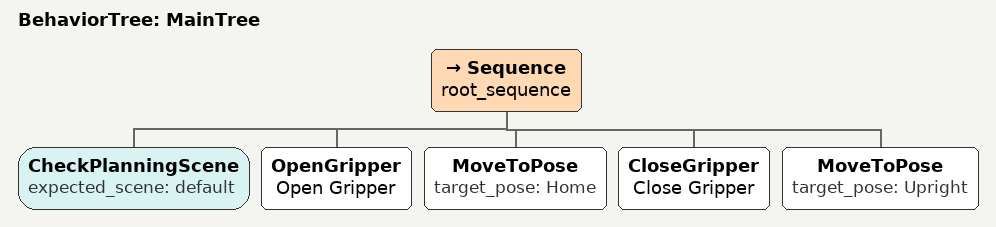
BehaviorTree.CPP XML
<root main_tree_to_execute="MainTree">
    <BehaviorTree ID="MainTree">
        <Sequence name="root_sequence">
            <CheckPlanningScene expected_scene="default" />
            <OpenGripper name="Open Gripper" />
            <MoveToPose target_pose="Home" />
            <CloseGripper name="Close Gripper" />
            <MoveToPose target_pose="Upright" />
        </Sequence>
    </BehaviorTree>
</root>
